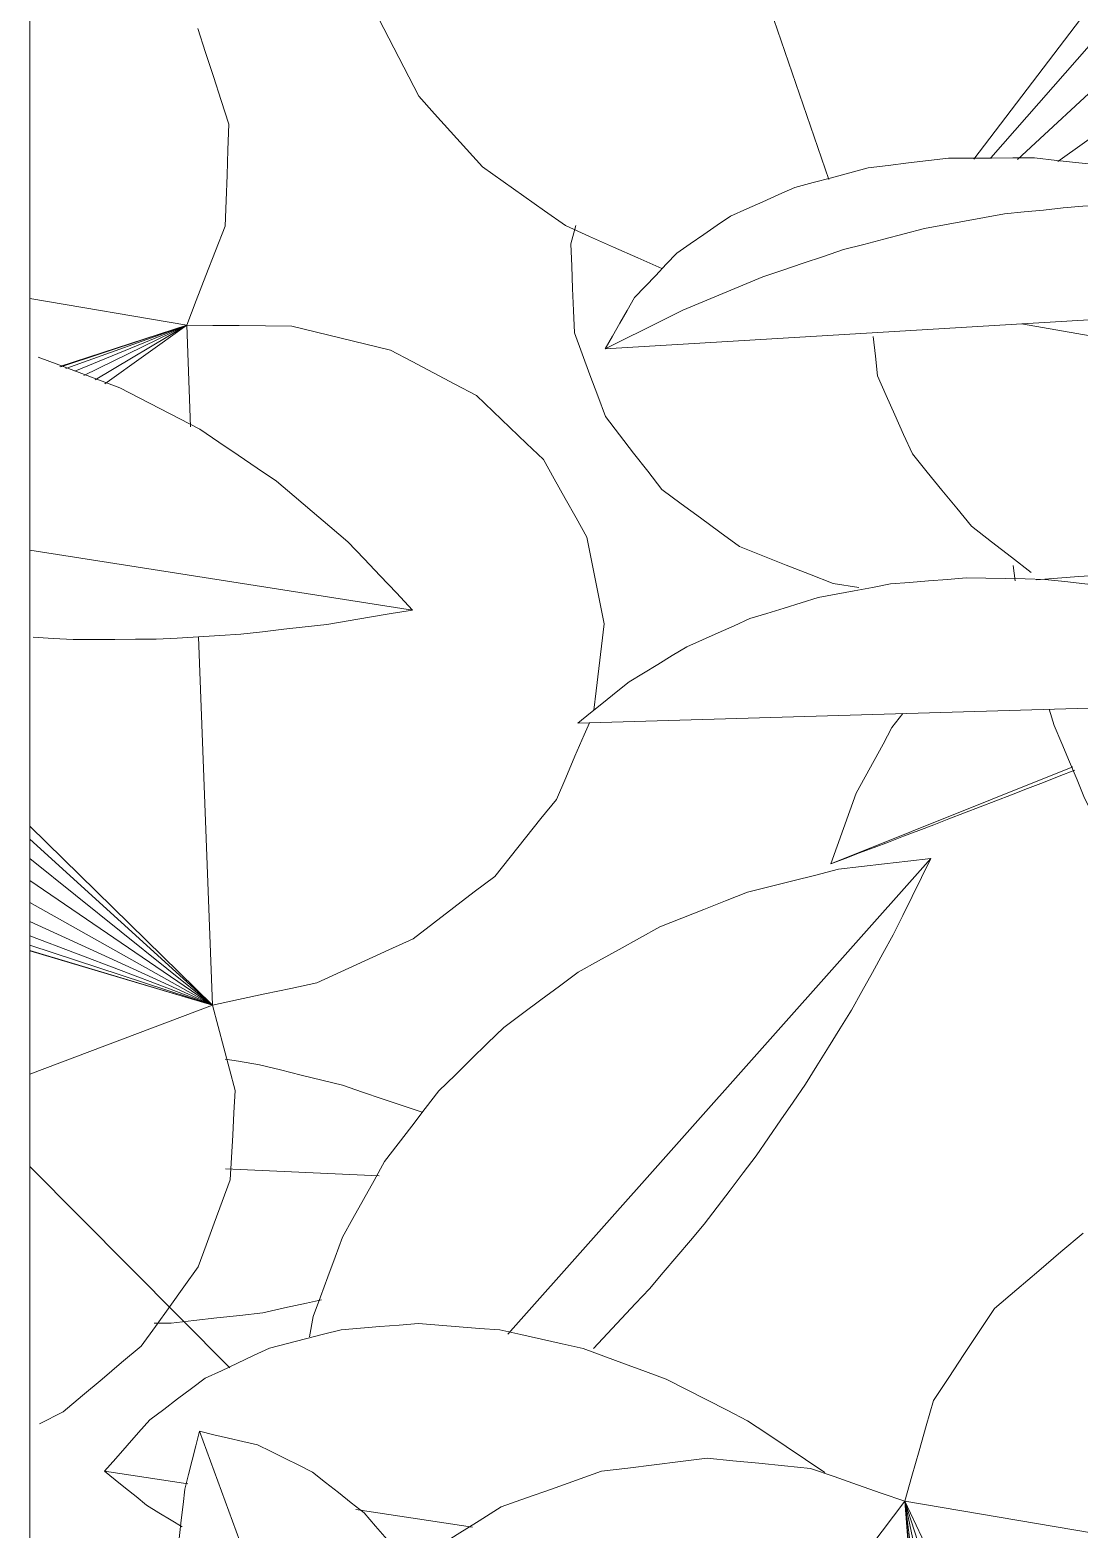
# Model space of a CAD drawing. Header units: metres. Extents: x -18.34 to -13.25, y -25.49 to -16.26.
# Drawn here: x -17.66 to -17.5999, y -21.2882 to -21.2024 of the extents above; entities that cross this region are included whole.
import ezdxf

# ---------------------------------------------------------------- set-up
doc = ezdxf.new("R2010")
doc.units = ezdxf.units.M
for name, color, linetype, lineweight in [('Importações nas famílias', 7, 'Continuous', 5), ('Quadro estrutural', 7, 'Continuous', 5), ('Vegetação', 7, 'Continuous', 5)]:
    doc.layers.add(name, color=color, linetype=linetype, lineweight=lineweight)

# ---------------------------------------------------------------- blocks, each defined once
blk = doc.blocks.new('Planta_pergolado_12200 - plantas pergolado_skp_Component_12-V609-Pavimento 02 - Executivo')
at = {"layer": 'Importações nas famílias', "color": 9}
for p, q in [((-0.072889, 0.178326), (-0.07192, 0.178319)), ((-0.060008, 0.169881), (-0.068798, 0.169494))]:
    blk.add_line(p, q, dxfattribs=at)
at = {"layer": 'Importações nas famílias', "color": 9, "flags": 128}
for points in [[(-0.07192, 0.178319), (-0.070607, 0.178172), (-0.069295, 0.178026), (-0.067982, 0.177879), (-0.066669, 0.177732)], [(-0.066669, 0.177732), (-0.065416, 0.177451), (-0.064163, 0.177171), (-0.063302, 0.176978)], [(-0.057546, 0.166247), (-0.058685, 0.165861), (-0.059824, 0.165475), (-0.060963, 0.165089), (-0.062102, 0.164703)], [(-0.062102, 0.164703), (-0.063288, 0.164408), (-0.064474, 0.164113), (-0.065661, 0.163818), (-0.066847, 0.163524)], [(-0.066847, 0.163524), (-0.068067, 0.163323), (-0.068831, 0.163198)]]:
    blk.add_lwpolyline(points, dxfattribs=at)
blk = doc.blocks.new('Planta_pergolado_12200 - plantas pergolado_skp_Component_17-V2927-Pavimento 02 - Executivo')
at = {"layer": 'Importações nas famílias', "color": 9}
for p, q in [((-0.08, -0.119655), (-0.071026, -0.121175)), ((-0.071026, -0.121175), (-0.078297, -0.123546)), ((-0.078235, -0.123565), (-0.071026, -0.121175)), ((-0.077942, -0.123653), (-0.071026, -0.121175)), ((-0.071026, -0.121175), (-0.077436, -0.123807)), ((-0.071026, -0.121175), (-0.076918, -0.124065)), ((-0.076262, -0.124295), (-0.071026, -0.121175)), ((-0.075713, -0.124541), (-0.071026, -0.121175)), ((-0.070804, -0.126998), (-0.071026, -0.121175)), ((-0.069542, -0.160108), (-0.070346, -0.139015)), ((-0.08, -0.149868), (-0.069542, -0.160108)), ((-0.069542, -0.160108), (-0.08, -0.150611)), ((-0.069542, -0.160108), (-0.08, -0.151706)), ((-0.069542, -0.160108), (-0.08, -0.152981)), ((-0.069542, -0.160108), (-0.08, -0.154236)), ((-0.069542, -0.160108), (-0.08, -0.155316)), ((-0.069542, -0.160108), (-0.08, -0.156138)), ((-0.069542, -0.160108), (-0.08, -0.156686)), ((-0.069542, -0.160108), (-0.08, -0.15698)), ((-0.069542, -0.160108), (-0.08, -0.157011)), ((-0.069542, -0.160108), (-0.08, -0.164072)), ((-0.078104, -0.183409), (-0.079447, -0.184095))]:
    blk.add_line(p, q, dxfattribs=at)
at = {"layer": 'Importações nas famílias', "color": 9, "flags": 128}
for points in [[(-0.070392, -0.104191), (-0.069945, -0.105562), (-0.069499, -0.106932), (-0.069053, -0.108302), (-0.068606, -0.109673)], [(-0.068606, -0.109673), (-0.068661, -0.11113), (-0.068715, -0.112586), (-0.06877, -0.114043), (-0.068824, -0.1155)], [(-0.068824, -0.1155), (-0.069374, -0.116919), (-0.069925, -0.118337), (-0.070475, -0.119756), (-0.071026, -0.121175)], [(-0.071026, -0.121175), (-0.069521, -0.121188), (-0.068016, -0.121201), (-0.066511, -0.121214), (-0.065006, -0.121226)], [(-0.065006, -0.121226), (-0.063591, -0.12157), (-0.062176, -0.121914), (-0.060761, -0.122258), (-0.059346, -0.122601)], [(-0.059346, -0.122601), (-0.058118, -0.123253), (-0.056889, -0.123904), (-0.05566, -0.124555), (-0.054432, -0.125206)], [(-0.054432, -0.125206), (-0.053473, -0.12612), (-0.052515, -0.127034), (-0.051556, -0.127948), (-0.050598, -0.128862)], [(-0.050598, -0.128862), (-0.049975, -0.129977), (-0.049351, -0.131091), (-0.048728, -0.132206), (-0.048105, -0.133321)], [(-0.048105, -0.133321), (-0.04786, -0.13456), (-0.047615, -0.1358), (-0.047369, -0.137039), (-0.047124, -0.138279)], [(-0.047124, -0.138279), (-0.047273, -0.139558), (-0.047423, -0.140838), (-0.047572, -0.142118), (-0.047701, -0.143226)], [(-0.047962, -0.143954), (-0.048255, -0.14463), (-0.048789, -0.145863), (-0.049322, -0.147096), (-0.049856, -0.148328)], [(-0.049856, -0.148328), (-0.050738, -0.14943), (-0.05162, -0.150532), (-0.052501, -0.151634), (-0.053383, -0.152736)], [(-0.053383, -0.152736), (-0.054553, -0.153631), (-0.055722, -0.154527), (-0.056892, -0.155423), (-0.058062, -0.156318)], [(-0.058062, -0.156318), (-0.05944, -0.156947), (-0.060818, -0.157576), (-0.062195, -0.158204), (-0.063573, -0.158833)], [(-0.063573, -0.158833), (-0.065066, -0.159152), (-0.066558, -0.15947), (-0.06805, -0.159789), (-0.069542, -0.160108)], [(-0.069542, -0.160108), (-0.069219, -0.161329), (-0.068896, -0.16255), (-0.068573, -0.163771), (-0.06825, -0.164992)], [(-0.06825, -0.164992), (-0.06832, -0.166271), (-0.068391, -0.167549), (-0.068461, -0.168828), (-0.068532, -0.170106)], [(-0.068532, -0.170106), (-0.06899, -0.171356), (-0.069449, -0.172605), (-0.069908, -0.173854), (-0.070367, -0.175103)], [(-0.070367, -0.175103), (-0.071183, -0.176237), (-0.072, -0.177371), (-0.072816, -0.178506), (-0.073632, -0.17964)], [(-0.073632, -0.17964), (-0.07475, -0.180582), (-0.075868, -0.181525), (-0.076986, -0.182467), (-0.078104, -0.183409)]]:
    blk.add_lwpolyline(points, dxfattribs=at)
blk = doc.blocks.new('Planta_pergolado_12200 - plantas pergolado_skp_Component_16-V2928-Pavimento 02 - Executivo')
blk.add_blockref('Planta_pergolado_12200 - plantas pergolado_skp_Component_17-V2927-Pavimento 02 - Executivo', (0, 0))
at = {"extrusion": (0, 0, -1), "zscale": -1, "rotation": 180}
blk.add_blockref('Planta_pergolado_12200 - plantas pergolado_skp_Component_12-V609-Pavimento 02 - Executivo', (0, 0), dxfattribs=at)
blk = doc.blocks.new('Planta_pergolado_12200 - plantas pergolado_skp_Component_12-V625-Pavimento 02 - Executivo')
at = {"layer": 'Importações nas famílias', "color": 9}
for p, q in [((-0.061339, 0.18899), (-0.054657, 0.190005)), ((-0.075725, 0.186804), (-0.070961, 0.187528))]:
    blk.add_line(p, q, dxfattribs=at)
at = {"layer": 'Importações nas famílias', "color": 9, "flags": 128}
for points in [[(-0.073329, 0.188739), (-0.07262, 0.189175), (-0.071911, 0.18961), (-0.071288, 0.189993)], [(-0.075725, 0.186804), (-0.075126, 0.187288), (-0.074527, 0.187771), (-0.073928, 0.188255), (-0.073329, 0.188739)], [(-0.073133, 0.18385), (-0.073781, 0.184589), (-0.074429, 0.185327), (-0.075077, 0.186065), (-0.075725, 0.186804)], [(-0.034474, 0.186872), (-0.035582, 0.186131), (-0.036691, 0.18539), (-0.037799, 0.184649), (-0.038908, 0.183907)], [(-0.069959, 0.18148), (-0.070753, 0.182073), (-0.071546, 0.182665), (-0.07234, 0.183258), (-0.073133, 0.18385)], [(-0.038908, 0.183907), (-0.040071, 0.183311), (-0.041234, 0.182716), (-0.042398, 0.18212), (-0.043561, 0.181524)], [(-0.066276, 0.179748), (-0.067197, 0.180181), (-0.068118, 0.180614), (-0.069038, 0.181047), (-0.069959, 0.18148)], [(-0.043561, 0.181524), (-0.044753, 0.181088), (-0.045944, 0.180651), (-0.047135, 0.180215), (-0.048326, 0.179778)], [(-0.062172, 0.178696), (-0.063198, 0.178959), (-0.064224, 0.179222), (-0.06525, 0.179485), (-0.066276, 0.179748)], [(-0.048326, 0.179778), (-0.049517, 0.179511), (-0.050708, 0.179245), (-0.051899, 0.178978), (-0.05309, 0.178711)], [(-0.057742, 0.178347), (-0.058849, 0.178435), (-0.059957, 0.178522), (-0.061064, 0.178609), (-0.062172, 0.178696)], [(-0.05309, 0.178711), (-0.054253, 0.17862), (-0.055416, 0.178529), (-0.056579, 0.178438), (-0.057742, 0.178347)]]:
    blk.add_lwpolyline(points, dxfattribs=at)
blk = doc.blocks.new('Planta_pergolado_12200 - plantas pergolado_skp_Component_12-V628-Pavimento 02 - Executivo')
at = {"layer": 'Importações nas famílias', "color": 9}
for p, q in [((-0.021638, 0.143166), (-0.02134, 0.144091)), ((-0.023692, 0.134927), (-0.023584, 0.135823))]:
    blk.add_line(p, q, dxfattribs=at)
at = {"layer": 'Importações nas famílias', "color": 9, "flags": 128}
for points in [[(-0.012165, 0.16047), (-0.011382, 0.161428), (-0.010768, 0.162179)], [(-0.014991, 0.156488), (-0.014285, 0.157484), (-0.013578, 0.158479), (-0.012872, 0.159475), (-0.012165, 0.16047)], [(-0.017481, 0.152401), (-0.016858, 0.153423), (-0.016236, 0.154445), (-0.015614, 0.155466), (-0.014991, 0.156488)], [(-0.019605, 0.148253), (-0.019074, 0.14929), (-0.018543, 0.150327), (-0.018012, 0.151364), (-0.017481, 0.152401)], [(-0.02134, 0.144091), (-0.020907, 0.145132), (-0.020473, 0.146172), (-0.020039, 0.147213), (-0.019605, 0.148253)]]:
    blk.add_lwpolyline(points, dxfattribs=at)
blk = doc.blocks.new('Planta_pergolado_12200 - plantas pergolado_skp_Component_16-V2940-Pavimento 02 - Executivo')
at = {"extrusion": (0, 0, -1), "zscale": -1, "rotation": 180}
for name in ['Planta_pergolado_12200 - plantas pergolado_skp_Component_12-V628-Pavimento 02 - Executivo', 'Planta_pergolado_12200 - plantas pergolado_skp_Component_12-V625-Pavimento 02 - Executivo']:
    blk.add_blockref(name, (0, 0), dxfattribs=at)
blk = doc.blocks.new('Planta_pergolado_12200 - plantas pergolado_skp_Component_12-V610-Pavimento 02 - Executivo')
at = {"layer": 'Importações nas famílias', "color": 9}
blk.add_line((-0.155935, 0.10963), (-0.149955, 0.125813), dxfattribs=at)
at = {"layer": 'Importações nas famílias', "color": 9, "flags": 128}
for points in [[(-0.145258, 0.148742), (-0.144475, 0.1497), (-0.143861, 0.150451)], [(-0.148084, 0.14476), (-0.147378, 0.145756), (-0.146671, 0.146751), (-0.145965, 0.147747), (-0.145258, 0.148742)], [(-0.150573, 0.140673), (-0.149951, 0.141695), (-0.149329, 0.142717), (-0.148707, 0.143739), (-0.148084, 0.14476)], [(-0.152698, 0.136525), (-0.152167, 0.137562), (-0.151636, 0.138599), (-0.151105, 0.139636), (-0.150573, 0.140673)], [(-0.154433, 0.132363), (-0.153999, 0.133404), (-0.153566, 0.134444), (-0.153132, 0.135485), (-0.152698, 0.136525)], [(-0.155761, 0.128234), (-0.155429, 0.129266), (-0.155097, 0.130298), (-0.154765, 0.131331), (-0.154433, 0.132363)], [(-0.156667, 0.124182), (-0.156441, 0.125195), (-0.156214, 0.126208), (-0.155988, 0.127221), (-0.155761, 0.128234)], [(-0.15714, 0.120252), (-0.157022, 0.121235), (-0.156903, 0.122217), (-0.156785, 0.123199), (-0.156667, 0.124182)], [(-0.157175, 0.11649), (-0.157166, 0.117431), (-0.157157, 0.118371), (-0.157149, 0.119312), (-0.15714, 0.120252)], [(-0.143862, 0.117356), (-0.144523, 0.116594), (-0.145185, 0.115831), (-0.145847, 0.115069), (-0.146508, 0.114306)], [(-0.156772, 0.112936), (-0.156873, 0.113824), (-0.156973, 0.114713), (-0.157074, 0.115601), (-0.157175, 0.11649)], [(-0.146508, 0.114306), (-0.147244, 0.113722), (-0.147979, 0.113137), (-0.148714, 0.112553), (-0.14945, 0.111968)], [(-0.155935, 0.10963), (-0.156144, 0.110456), (-0.156353, 0.111283), (-0.156563, 0.112109), (-0.156772, 0.112936)], [(-0.14945, 0.111968), (-0.150241, 0.111575), (-0.151033, 0.111183), (-0.151825, 0.11079), (-0.152617, 0.110397)], [(-0.152617, 0.110397), (-0.153446, 0.110205), (-0.154276, 0.110013), (-0.155105, 0.109822), (-0.155935, 0.10963)]]:
    blk.add_lwpolyline(points, dxfattribs=at)
blk = doc.blocks.new('Planta_pergolado_12200 - plantas pergolado_skp_Component_17-V644-Pavimento 02 - Executivo')
at = {"layer": 'Importações nas famílias', "color": 9}
for p, q in [((-0.029898, 0.188524), (-0.055925, 0.222799)), ((-0.027687, 0.216705), (-0.029898, 0.188524)), ((-0.027585, 0.214862), (-0.029898, 0.188524)), ((-0.026757, 0.212609), (-0.029898, 0.188524)), ((-0.025285, 0.210563), (-0.029898, 0.188524)), ((-0.023269, 0.208863), (-0.029898, 0.188524)), ((-0.020845, 0.207626), (-0.029898, 0.188524)), ((-0.029898, 0.188524), (0.014613, 0.196062))]:
    blk.add_line(p, q, dxfattribs=at)
at = {"layer": 'Importações nas famílias', "color": 9, "flags": 128}
for points in [[(-0.058063, 0.19202), (-0.056799, 0.191225), (-0.055536, 0.19043), (-0.054273, 0.189634), (-0.053009, 0.188839)], [(-0.053009, 0.188839), (-0.051574, 0.18833), (-0.050138, 0.187822), (-0.048703, 0.187313), (-0.047267, 0.186804)], [(-0.035304, 0.186642), (-0.033953, 0.187112), (-0.032601, 0.187583), (-0.03125, 0.188054), (-0.029898, 0.188524)], [(-0.029898, 0.188524), (-0.02949, 0.187082), (-0.029081, 0.185639), (-0.028672, 0.184196), (-0.028263, 0.182754)], [(-0.047267, 0.186804), (-0.045757, 0.186617), (-0.044248, 0.18643), (-0.042738, 0.186242), (-0.041228, 0.186055)], [(-0.041228, 0.186055), (-0.039747, 0.186202), (-0.038266, 0.186348), (-0.036785, 0.186495), (-0.035304, 0.186642)], [(-0.028263, 0.182754), (-0.027387, 0.181436), (-0.026512, 0.180118), (-0.025636, 0.178801), (-0.02476, 0.177483)], [(-0.02476, 0.177483), (-0.023492, 0.176403), (-0.022224, 0.175323), (-0.020956, 0.174243), (-0.019689, 0.173162)]]:
    blk.add_lwpolyline(points, dxfattribs=at)
blk = doc.blocks.new('Planta_pergolado_12200 - plantas pergolado_skp_Component_16-V2953-Pavimento 02 - Executivo')
at = {"extrusion": (0, 0, -1), "zscale": -1, "rotation": 180}
for name, p in [('Planta_pergolado_12200 - plantas pergolado_skp_Component_17-V644-Pavimento 02 - Executivo', (0, 0)), ('Planta_pergolado_12200 - plantas pergolado_skp_Component_12-V610-Pavimento 02 - Executivo', (-0.085638, -0.074887))]:
    blk.add_blockref(name, p, dxfattribs=at)
blk = doc.blocks.new('Planta_pergolado_12200 - plantas pergolado_skp_-V2954-Pavimento 02 - Executivo')
at = {"layer": 'Importações nas famílias', "color": 9}
blk.add_line((-0.068551, -0.180873), (-0.08, -0.169357), dxfattribs=at)
for name in ['Planta_pergolado_12200 - plantas pergolado_skp_Component_16-V2928-Pavimento 02 - Executivo', 'Planta_pergolado_12200 - plantas pergolado_skp_Component_16-V2940-Pavimento 02 - Executivo', 'Planta_pergolado_12200 - plantas pergolado_skp_Component_16-V2953-Pavimento 02 - Executivo']:
    blk.add_blockref(name, (0, 0))
blk = doc.blocks.new('Planta_pergolado_12200 - plantas pergolado_skp_-V2955-Pavimento 02 - Executivo')
blk.add_blockref('Planta_pergolado_12200 - plantas pergolado_skp_-V2954-Pavimento 02 - Executivo', (0, 0))
blk = doc.blocks.new('Planta_pergolado_12200 - plantas pergolado_skp_Component_12-V922-Pavimento 02 - Executivo')
at = {"layer": 'Importações nas famílias', "color": 9}
blk.add_line((0.107195, 0.206574), (0.156782, 0.203597), dxfattribs=at)
at = {"layer": 'Importações nas famílias', "color": 9, "flags": 128}
for points in [[(0.108884, 0.203644), (0.108462, 0.204377), (0.10804, 0.205109), (0.107618, 0.205841), (0.107195, 0.206574)], [(0.107195, 0.206574), (0.108311, 0.206019), (0.109426, 0.205464), (0.110541, 0.20491), (0.111656, 0.204355)], [(0.111656, 0.204355), (0.112798, 0.20388), (0.11394, 0.203405), (0.115082, 0.20293), (0.116225, 0.202455)], [(0.1113, 0.201089), (0.110696, 0.201728), (0.110092, 0.202367), (0.109488, 0.203005), (0.108884, 0.203644)], [(0.15385, 0.201823), (0.154583, 0.202266), (0.155316, 0.20271), (0.156049, 0.203153), (0.156782, 0.203597)], [(0.116225, 0.202455), (0.117381, 0.202064), (0.118537, 0.201674), (0.119693, 0.201284), (0.120849, 0.200893)], [(0.150556, 0.200394), (0.15138, 0.200751), (0.152203, 0.201108), (0.153026, 0.201465), (0.15385, 0.201823)], [(0.114386, 0.198968), (0.113614, 0.199498), (0.112843, 0.200028), (0.112071, 0.200559), (0.1113, 0.201089)], [(0.120849, 0.200893), (0.122007, 0.200592), (0.123164, 0.200291), (0.124322, 0.199989), (0.125479, 0.199688)], [(0.152122, 0.201049), (0.150885, 0.200521), (0.149648, 0.199992), (0.148411, 0.199464), (0.147174, 0.198936)], [(0.146937, 0.199327), (0.147842, 0.199594), (0.148747, 0.199861), (0.149651, 0.200127), (0.150556, 0.200394)], [(0.125479, 0.199688), (0.126625, 0.199479), (0.127771, 0.19927), (0.128917, 0.199061), (0.130063, 0.198852)], [(0.143034, 0.198634), (0.14401, 0.198807), (0.144986, 0.198981), (0.145962, 0.199154), (0.146937, 0.199327)], [(0.118069, 0.197331), (0.117148, 0.19774), (0.116227, 0.198149), (0.115306, 0.198559), (0.114386, 0.198968)], [(0.130063, 0.198852), (0.131185, 0.198738), (0.132307, 0.198624), (0.133428, 0.198509), (0.13455, 0.198395)], [(0.13455, 0.198395), (0.135635, 0.198377), (0.13672, 0.198359), (0.137805, 0.19834), (0.13889, 0.198322)], [(0.13889, 0.198322), (0.139926, 0.1984), (0.140962, 0.198478), (0.141998, 0.198556), (0.143034, 0.198634)], [(0.147174, 0.198936), (0.145894, 0.198528), (0.144615, 0.198121), (0.143335, 0.197714), (0.142055, 0.197307)], [(0.122263, 0.196216), (0.121215, 0.196494), (0.120166, 0.196773), (0.119117, 0.197052), (0.118069, 0.197331)], [(0.142055, 0.197307), (0.140762, 0.197031), (0.139469, 0.196754), (0.138176, 0.196478), (0.136884, 0.196201)], [(0.12687, 0.195649), (0.125719, 0.195791), (0.124567, 0.195932), (0.123415, 0.196074), (0.122263, 0.196216)], [(0.136884, 0.196201), (0.135608, 0.196062), (0.134333, 0.195923), (0.133058, 0.195784), (0.131782, 0.195644)], [(0.131782, 0.195644), (0.130554, 0.195645), (0.129326, 0.195647), (0.128098, 0.195648), (0.12687, 0.195649)]]:
    blk.add_lwpolyline(points, dxfattribs=at)
blk = doc.blocks.new('Planta_pergolado_12200 - plantas pergolado_skp_Component_12-V923-Pavimento 02 - Executivo')
at = {"layer": 'Importações nas famílias', "color": 9}
blk.add_line((0.105633, 0.228019), (0.155226, 0.226534), dxfattribs=at)
at = {"layer": 'Importações nas famílias', "color": 9, "flags": 128}
for points in [[(0.105633, 0.228019), (0.106367, 0.227426), (0.107102, 0.226832), (0.107836, 0.226238), (0.10857, 0.225644)], [(0.150769, 0.22438), (0.151883, 0.224919), (0.152998, 0.225457), (0.154112, 0.225996), (0.155226, 0.226534)], [(0.154805, 0.225995), (0.154383, 0.225457), (0.153962, 0.224918), (0.15354, 0.22438)], [(0.10857, 0.225644), (0.109394, 0.225143), (0.110219, 0.224641), (0.111043, 0.22414), (0.111868, 0.223638)], [(0.146204, 0.22261), (0.147345, 0.223053), (0.148486, 0.223495), (0.149628, 0.223938), (0.150769, 0.22438)], [(0.15354, 0.22438), (0.152937, 0.223928), (0.152334, 0.223476), (0.15173, 0.223024), (0.151127, 0.222573)], [(0.111868, 0.223638), (0.112773, 0.223235), (0.113679, 0.222831), (0.114584, 0.222428), (0.115489, 0.222024)], [(0.141581, 0.221243), (0.142737, 0.221585), (0.143892, 0.221927), (0.145048, 0.222268), (0.146204, 0.22261)], [(0.151127, 0.222573), (0.150356, 0.222218), (0.149585, 0.221864), (0.148814, 0.22151), (0.148043, 0.221156)], [(0.115489, 0.222024), (0.116466, 0.221723), (0.117442, 0.221422), (0.118419, 0.221121), (0.119395, 0.22082)], [(0.119395, 0.22082), (0.120432, 0.220624), (0.121468, 0.220429), (0.122505, 0.220234), (0.123541, 0.220038)], [(0.136952, 0.220294), (0.138109, 0.220531), (0.139267, 0.220768), (0.140424, 0.221006), (0.141581, 0.221243)], [(0.148043, 0.221156), (0.147123, 0.220907), (0.146202, 0.220659), (0.145282, 0.22041), (0.144361, 0.220162)], [(0.123541, 0.220038), (0.124627, 0.219951), (0.125712, 0.219863), (0.126797, 0.219776), (0.127882, 0.219688)], [(0.127882, 0.219688), (0.129004, 0.21971), (0.130125, 0.219731), (0.131247, 0.219752), (0.132369, 0.219774)], [(0.13556, 0.219526), (0.134332, 0.219619), (0.133103, 0.219713), (0.131875, 0.219806)], [(0.132369, 0.219774), (0.133515, 0.219904), (0.134661, 0.220034), (0.135806, 0.220164), (0.136952, 0.220294)], [(0.144361, 0.220162), (0.143313, 0.220025), (0.142264, 0.219888), (0.141216, 0.219751), (0.140167, 0.219614)], [(0.140167, 0.219614), (0.139015, 0.219592), (0.137863, 0.21957), (0.136712, 0.219548), (0.13556, 0.219526)]]:
    blk.add_lwpolyline(points, dxfattribs=at)
blk = doc.blocks.new('Planta_pergolado_12200 - plantas pergolado_skp_Component_17-V932-Pavimento 02 - Executivo')
at = {"layer": 'Importações nas famílias', "color": 9}
for p, q in [((-0.023213, 0.121096), (0.013852, 0.127619)), ((-0.002955, 0.111351), (0.013852, 0.127619)), ((-0.001622, 0.11085), (0.013852, 0.127619)), ((0.00013, 0.10956), (0.013852, 0.127619)), ((0.001291, 0.107904), (0.013852, 0.127619)), ((0.013852, 0.127619), (0.001568, 0.103958)), ((0.013852, 0.127619), (0.001781, 0.105993)), ((0.020934, 0.114819), (0.013852, 0.127619)), ((-0.011267, 0.11345), (-0.006389, 0.112008)), ((-0.010484, 0.113546), (-0.003845, 0.111685)), ((-0.034249, 0.112835), (-0.043833, 0.084921)), ((-0.012764, 0.113049), (-0.00908, 0.111798)), ((-0.018869, 0.102359), (-0.025938, 0.111662)), ((-0.024969, 0.111601), (-0.018656, 0.104394)), ((-0.023441, 0.111684), (-0.017754, 0.106413)), ((-0.021142, 0.11181), (-0.016224, 0.108281)), ((-0.018328, 0.112136), (-0.01417, 0.109868)), ((-0.01483, 0.112369), (-0.011734, 0.111068)), ((-0.011734, 0.111068), (-0.00908, 0.111798)), ((-0.010435, 0.110593), (-0.006389, 0.112008)), ((-0.00908, 0.111798), (-0.010435, 0.110593)), ((-0.003845, 0.111685), (-0.010435, 0.110593)), ((-0.00908, 0.111798), (-0.006389, 0.112008)), ((-0.006389, 0.112008), (-0.003845, 0.111685)), ((-0.004028, 0.111655), (-0.002955, 0.111351)), ((-0.003845, 0.111685), (-0.002955, 0.111351)), ((-0.01417, 0.109868), (-0.011734, 0.111068)), ((-0.011734, 0.111068), (-0.010435, 0.110593)), ((-0.010435, 0.110593), (-0.001622, 0.11085)), ((-0.002955, 0.111351), (-0.001622, 0.11085)), ((-0.001622, 0.11085), (0.00013, 0.10956)), ((-0.010435, 0.110593), (-0.018869, 0.102359)), ((-0.010435, 0.110593), (-0.018656, 0.104394)), ((-0.018379, 0.100448), (-0.010435, 0.110593)), ((-0.010435, 0.110593), (-0.017754, 0.106413)), ((-0.010435, 0.110593), (-0.017218, 0.098791)), ((-0.016224, 0.108281), (-0.010435, 0.110593)), ((-0.010435, 0.110593), (-0.015466, 0.097502)), ((-0.010435, 0.110593), (-0.01417, 0.109868)), ((-0.010435, 0.110593), (-0.013243, 0.096667)), ((-0.010435, 0.110593), (-0.010699, 0.096343)), ((-0.010435, 0.110593), (-0.008009, 0.096554)), ((-0.010435, 0.110593), (-0.005355, 0.097284)), ((-0.010435, 0.110593), (-0.002918, 0.098484)), ((-0.010435, 0.110593), (-0.000865, 0.100071)), ((-0.010435, 0.110593), (0.000665, 0.101938)), ((-0.010435, 0.110593), (0.001568, 0.103958)), ((-0.010435, 0.110593), (0.001781, 0.105993)), ((-0.010435, 0.110593), (0.001291, 0.107904)), ((-0.010435, 0.110593), (0.00013, 0.10956)), ((-0.016224, 0.108281), (-0.014993, 0.109232)), ((-0.014993, 0.109232), (-0.01417, 0.109868)), ((0.00013, 0.10956), (0.001291, 0.107904)), ((-0.017754, 0.106413), (-0.016224, 0.108281)), ((0.001291, 0.107904), (0.001781, 0.105993)), ((-0.018656, 0.104394), (-0.017754, 0.106413)), ((0.001781, 0.105993), (0.001568, 0.103958)), ((-0.018869, 0.102359), (-0.018656, 0.104394)), ((0.001568, 0.103958), (0.001386, 0.103552)), ((0.001568, 0.103958), (0.030262, 0.097959)), ((0.030262, 0.097959), (0.026935, 0.103972)), ((0.001386, 0.103552), (-0.00539, 0.07157)), ((0.001386, 0.103552), (0.000665, 0.101938)), ((0.030262, 0.097959), (0.001386, 0.103552)), ((-0.018869, 0.102359), (-0.043833, 0.084921)), ((-0.018379, 0.100448), (-0.018869, 0.102359)), ((0.000665, 0.101938), (-0.00539, 0.07157)), ((0.000665, 0.101938), (-0.000865, 0.100071)), ((-0.018379, 0.100448), (-0.043833, 0.084921)), ((-0.018145, 0.100115), (-0.018379, 0.100448)), ((-0.018145, 0.100115), (-0.017218, 0.098791)), ((-0.000865, 0.100071), (-0.00539, 0.07157)), ((-0.000865, 0.100071), (-0.002918, 0.098484)), ((-0.043833, 0.084921), (-0.017218, 0.098791)), ((-0.017218, 0.098791), (-0.015466, 0.097502)), ((-0.002918, 0.098484), (-0.00539, 0.07157)), ((-0.00539, 0.07157), (0.030262, 0.097959)), ((-0.002918, 0.098484), (-0.005355, 0.097284)), ((-0.043833, 0.084921), (-0.015466, 0.097502)), ((-0.015466, 0.097502), (-0.013243, 0.096667)), ((-0.005355, 0.097284), (-0.008009, 0.096554)), ((-0.005355, 0.097284), (-0.00539, 0.07157)), ((-0.013243, 0.096667), (-0.043833, 0.084921)), ((-0.043833, 0.084921), (-0.008009, 0.096554)), ((-0.010699, 0.096343), (-0.043833, 0.084921)), ((-0.013243, 0.096667), (-0.010699, 0.096343)), ((-0.010699, 0.096343), (-0.008009, 0.096554)), ((-0.008009, 0.096554), (-0.00539, 0.07157)), ((-0.00539, 0.07157), (-0.043833, 0.084921))]:
    blk.add_line(p, q, dxfattribs=at)
at = {"layer": 'Importações nas famílias', "color": 9, "flags": 128}
for points in [[(-0.0008, 0.140518), (-0.000035, 0.140421), (0.001376, 0.140242)], [(0.001376, 0.140242), (0.002608, 0.139779), (0.003841, 0.139316), (0.005074, 0.138853), (0.006306, 0.13839)], [(0.006306, 0.13839), (0.007277, 0.137675), (0.008249, 0.13696), (0.00922, 0.136245), (0.010191, 0.13553)], [(-0.026074, 0.132692), (-0.024936, 0.133572), (-0.023797, 0.134453), (-0.022659, 0.135333)], [(0.010191, 0.13553), (0.010834, 0.134612), (0.011478, 0.133693), (0.012121, 0.132775), (0.012765, 0.131856)], [(-0.029467, 0.128551), (-0.028619, 0.129587), (-0.027771, 0.130622), (-0.026922, 0.131657), (-0.026074, 0.132692)], [(0.012765, 0.131856), (0.013037, 0.130797), (0.013308, 0.129737), (0.01358, 0.128678), (0.013852, 0.127619)], [(0.019673, 0.129457), (0.021169, 0.129633), (0.022664, 0.129808), (0.02416, 0.129984), (0.025656, 0.130159)], [(0.025656, 0.130159), (0.02709, 0.130039), (0.028525, 0.129919), (0.029959, 0.129798), (0.031394, 0.129678)], [(0.031394, 0.129678), (0.032669, 0.12927), (0.033944, 0.128862), (0.03522, 0.128454), (0.036495, 0.128046)], [(0.013852, 0.127619), (0.015307, 0.128078), (0.016762, 0.128538), (0.018218, 0.128997), (0.019673, 0.129457)], [(-0.031468, 0.124073), (-0.030968, 0.125192), (-0.030467, 0.126312), (-0.029967, 0.127432), (-0.029467, 0.128551)], [(0.036495, 0.128046), (0.037525, 0.127378), (0.038554, 0.12671), (0.039583, 0.126042), (0.040613, 0.125374)], [(0.040613, 0.125374), (0.041326, 0.124491), (0.042039, 0.123609), (0.042752, 0.122726), (0.043466, 0.121844)], [(-0.031704, 0.121817), (-0.031586, 0.122945), (-0.031468, 0.124073)], [(0.043466, 0.121844), (0.043814, 0.120807), (0.044163, 0.11977), (0.044511, 0.118734), (0.04486, 0.117697)], [(-0.04934, 0.115471), (-0.047957, 0.116088), (-0.046574, 0.116704), (-0.045191, 0.11732), (-0.043809, 0.117936)], [(0.04486, 0.117697), (0.04482, 0.116577), (0.04478, 0.115456), (0.04474, 0.114336), (0.0447, 0.113216)], [(-0.05409, 0.112105), (-0.052902, 0.112947), (-0.051715, 0.113788), (-0.050527, 0.11463), (-0.04934, 0.115471)], [(0.0447, 0.113216), (0.044274, 0.112088), (0.043848, 0.110961), (0.043423, 0.109833), (0.042997, 0.108705)], [(-0.057736, 0.108067), (-0.056825, 0.109077), (-0.055913, 0.110086), (-0.055001, 0.111096), (-0.05409, 0.112105)], [(0.042997, 0.108705), (0.042214, 0.107647), (0.041432, 0.106589), (0.040649, 0.105531), (0.039867, 0.104473)], [(-0.06003, 0.103632), (-0.059456, 0.104741), (-0.058883, 0.105849), (-0.058309, 0.106958), (-0.057736, 0.108067)], [(0.039867, 0.104473), (0.038781, 0.103557), (0.037695, 0.102641), (0.036609, 0.101724), (0.035523, 0.100808)], [(-0.060814, 0.099102), (-0.060618, 0.100234), (-0.060422, 0.101367), (-0.060226, 0.102499), (-0.06003, 0.103632)], [(0.035523, 0.100808), (0.034208, 0.100096), (0.032892, 0.099383), (0.031577, 0.098671), (0.030262, 0.097959)], [(-0.060036, 0.094785), (-0.06023, 0.095865), (-0.060425, 0.096944), (-0.060619, 0.098023), (-0.060814, 0.099102)], [(0.030262, 0.097959), (0.031043, 0.097115), (0.031824, 0.096271), (0.032605, 0.095427), (0.033386, 0.094583)], [(-0.057749, 0.090977), (-0.05832, 0.091929), (-0.058892, 0.092881), (-0.059464, 0.093833), (-0.060036, 0.094785)], [(0.033386, 0.094583), (0.03381, 0.093572), (0.034234, 0.092561), (0.034659, 0.09155), (0.035083, 0.090538)], [(-0.054108, 0.087937), (-0.055018, 0.088697), (-0.055928, 0.089457), (-0.056838, 0.090217), (-0.057749, 0.090977)], [(0.035083, 0.090538), (0.035121, 0.089429), (0.03516, 0.088319), (0.035198, 0.08721), (0.035236, 0.0861)], [(-0.049361, 0.085871), (-0.050548, 0.086387), (-0.051734, 0.086904), (-0.052921, 0.08742), (-0.054108, 0.087937)], [(-0.043833, 0.084921), (-0.045215, 0.085158), (-0.046597, 0.085396), (-0.047979, 0.085633), (-0.049361, 0.085871)], [(0.035236, 0.0861), (0.034886, 0.084968), (0.034536, 0.083835), (0.034186, 0.082703), (0.033836, 0.081571)], [(-0.047794, 0.080235), (-0.046804, 0.081406), (-0.045813, 0.082578), (-0.044823, 0.083749), (-0.043833, 0.084921)], [(0.033836, 0.081571), (0.033121, 0.080493), (0.032406, 0.079415), (0.031692, 0.078337), (0.030977, 0.077259)], [(-0.049979, 0.075116), (-0.049433, 0.076396), (-0.048886, 0.077676), (-0.04834, 0.078955), (-0.047794, 0.080235)], [(0.030977, 0.077259), (0.029947, 0.076309), (0.028916, 0.075359), (0.027885, 0.074409), (0.026855, 0.073459)], [(-0.050201, 0.070002), (-0.050145, 0.071281), (-0.05009, 0.072559), (-0.050034, 0.073838), (-0.049979, 0.075116)], [(0.026855, 0.073459), (0.025579, 0.072701), (0.024302, 0.071944), (0.023026, 0.071186), (0.02175, 0.070429)], [(-0.00539, 0.07157), (-0.006258, 0.070356), (-0.007126, 0.069142), (-0.007994, 0.067928), (-0.008862, 0.066715)], [(-0.00105, 0.069094), (-0.002135, 0.069713), (-0.00322, 0.070332), (-0.004305, 0.070951), (-0.00539, 0.07157)], [(0.02175, 0.070429), (0.020315, 0.069916), (0.01888, 0.069403), (0.017445, 0.068889), (0.01601, 0.068376)], [(-0.048441, 0.06533), (-0.048881, 0.066498), (-0.049321, 0.067666), (-0.049761, 0.068834), (-0.050201, 0.070002)], [(0.004208, 0.067685), (0.002893, 0.068037), (0.001579, 0.068389), (0.000264, 0.068741), (-0.00105, 0.069094)], [(0.01601, 0.068376), (0.014514, 0.068142), (0.013019, 0.067908), (0.011523, 0.067674), (0.010027, 0.06744)], [(0.010027, 0.06744), (0.008572, 0.067501), (0.007117, 0.067563), (0.005663, 0.067624), (0.004208, 0.067685)], [(-0.008862, 0.066715), (-0.010117, 0.065681), (-0.011373, 0.064648), (-0.012628, 0.063615), (-0.013884, 0.062581)], [(-0.044849, 0.061498), (-0.045747, 0.062456), (-0.046645, 0.063414), (-0.047543, 0.064372), (-0.048441, 0.06533)], [(-0.013884, 0.062581), (-0.01542, 0.061817), (-0.016956, 0.061053), (-0.018492, 0.060288), (-0.020028, 0.059524)], [(-0.039733, 0.058835), (-0.041012, 0.0595), (-0.042291, 0.060166), (-0.04357, 0.060832), (-0.044849, 0.061498)], [(-0.020028, 0.059524), (-0.021713, 0.059094), (-0.023398, 0.058664), (-0.025083, 0.058234), (-0.026768, 0.057804)], [(-0.033529, 0.057567), (-0.03508, 0.057884), (-0.036631, 0.058201), (-0.038182, 0.058518), (-0.039733, 0.058835)], [(-0.026768, 0.057804), (-0.028459, 0.057744), (-0.030149, 0.057685), (-0.031839, 0.057626), (-0.033529, 0.057567)]]:
    blk.add_lwpolyline(points, dxfattribs=at)
blk = doc.blocks.new('Planta_pergolado_12200 - plantas pergolado_skp_Component_16-V3113-Pavimento 02 - Executivo')
at = {"extrusion": (0, 0, -1), "zscale": -1, "rotation": 180}
for name, p in [('Planta_pergolado_12200 - plantas pergolado_skp_Component_17-V932-Pavimento 02 - Executivo', (0, 0)), ('Planta_pergolado_12200 - plantas pergolado_skp_Component_12-V922-Pavimento 02 - Executivo', (0.154259, 0.084045)), ('Planta_pergolado_12200 - plantas pergolado_skp_Component_12-V923-Pavimento 02 - Executivo', (0.154259, 0.084045))]:
    blk.add_blockref(name, p, dxfattribs=at)
blk = doc.blocks.new('Planta_pergolado_12200 - plantas pergolado_skp_-V3127-Pavimento 02 - Executivo')
blk.add_blockref('Planta_pergolado_12200 - plantas pergolado_skp_Component_16-V3113-Pavimento 02 - Executivo', (0, 0))
blk = doc.blocks.new('Planta_pergolado_12200 - plantas pergolado_skp_-V3128-Pavimento 02 - Executivo')
blk.add_blockref('Planta_pergolado_12200 - plantas pergolado_skp_-V3127-Pavimento 02 - Executivo', (0, 0))
blk = doc.blocks.new('Planta_pergolado_12200 - plantas pergolado_skp_-V3129-Pavimento 02 - Executivo')
for name in ['Planta_pergolado_12200 - plantas pergolado_skp_-V3128-Pavimento 02 - Executivo', 'Planta_pergolado_12200 - plantas pergolado_skp_-V2955-Pavimento 02 - Executivo']:
    blk.add_blockref(name, (0, 0))
blk = doc.blocks.new('Planta_pergolado_12200 - plantas pergolado_skp_Component_12-V1011-Pavimento 02 - Executivo')
at = {"layer": 'Importações nas famílias', "color": 9}
for p, q in [((-0.034139, 0.152017), (-0.02028, 0.146464)), ((-0.030022, 0.143417), (-0.030634, 0.144218))]:
    blk.add_line(p, q, dxfattribs=at)
at = {"layer": 'Importações nas famílias', "color": 9, "flags": 128}
for points in [[(-0.032684, 0.147982), (-0.033048, 0.148991), (-0.033411, 0.149999), (-0.033775, 0.151008), (-0.034139, 0.152017)], [(-0.034139, 0.152017), (-0.033312, 0.151706), (-0.032486, 0.151394), (-0.031659, 0.151083), (-0.030833, 0.150772)], [(-0.030833, 0.150772), (-0.029967, 0.150441), (-0.029102, 0.150111), (-0.028237, 0.149781), (-0.027371, 0.14945)], [(-0.027371, 0.14945), (-0.026477, 0.149105), (-0.025582, 0.14876), (-0.024687, 0.148414), (-0.023793, 0.148069)], [(-0.030634, 0.144218), (-0.031146, 0.145159), (-0.031659, 0.1461), (-0.032171, 0.147041), (-0.032684, 0.147982)], [(-0.023793, 0.148069), (-0.022879, 0.147712), (-0.021965, 0.147355), (-0.021051, 0.146998), (-0.020158, 0.14665)]]:
    blk.add_lwpolyline(points, dxfattribs=at)
blk = doc.blocks.new('Planta_pergolado_12200 - plantas pergolado_skp_Component_16-V3177-Pavimento 02 - Executivo')
at = {"extrusion": (0, 0, -1), "zscale": -1, "rotation": 180}
blk.add_blockref('Planta_pergolado_12200 - plantas pergolado_skp_Component_12-V1011-Pavimento 02 - Executivo', (0, 0), dxfattribs=at)
blk = doc.blocks.new('Planta_pergolado_12200 - plantas pergolado_skp_Component_12-V1059-Pavimento 02 - Executivo')
at = {"layer": 'Importações nas famílias', "color": 9}
for p, q in [((-0.063775, 0.177947), (-0.063995, 0.179106)), ((-0.052643, 0.178951), (-0.028408, 0.151712))]:
    blk.add_line(p, q, dxfattribs=at)
at = {"layer": 'Importações nas famílias', "color": 9, "flags": 128}
for points in [[(-0.047729, 0.179775), (-0.046925, 0.178919), (-0.046121, 0.178062), (-0.045317, 0.177206), (-0.044513, 0.176349)], [(-0.062108, 0.173406), (-0.062524, 0.174541), (-0.062941, 0.175676), (-0.063358, 0.176812), (-0.063775, 0.177947)], [(-0.044513, 0.176349), (-0.043734, 0.175426), (-0.042954, 0.174503), (-0.042175, 0.17358), (-0.041395, 0.172657)], [(-0.059693, 0.169065), (-0.060297, 0.17015), (-0.0609, 0.171235), (-0.061504, 0.172321), (-0.062108, 0.173406)], [(-0.041395, 0.172657), (-0.040648, 0.171677), (-0.039902, 0.170698), (-0.039155, 0.169718), (-0.038408, 0.168739)], [(-0.056587, 0.165028), (-0.057363, 0.166037), (-0.05814, 0.167046), (-0.058916, 0.168056), (-0.059693, 0.169065)], [(-0.038408, 0.168739), (-0.037702, 0.167714), (-0.036997, 0.166689), (-0.036291, 0.165664), (-0.035586, 0.164639)], [(-0.052862, 0.161388), (-0.053793, 0.162298), (-0.054725, 0.163208), (-0.055656, 0.164118), (-0.056587, 0.165028)], [(-0.035586, 0.164639), (-0.034929, 0.16358), (-0.034272, 0.162521), (-0.033616, 0.161462), (-0.032959, 0.160403)], [(-0.048607, 0.158231), (-0.049671, 0.15902), (-0.050735, 0.15981), (-0.051798, 0.160599), (-0.052862, 0.161388)], [(-0.032959, 0.160403), (-0.032359, 0.159322), (-0.031759, 0.158241), (-0.031158, 0.157159), (-0.030558, 0.156078)], [(-0.04392, 0.155632), (-0.045092, 0.156281), (-0.046264, 0.156931), (-0.047435, 0.157581), (-0.048607, 0.158231)], [(-0.038913, 0.15365), (-0.040165, 0.154145), (-0.041417, 0.154641), (-0.042668, 0.155136), (-0.04392, 0.155632)], [(-0.030558, 0.156078), (-0.030021, 0.154987), (-0.029483, 0.153895), (-0.028946, 0.152804), (-0.028408, 0.151712)], [(-0.033701, 0.152333), (-0.035004, 0.152662), (-0.036307, 0.152992), (-0.03761, 0.153321), (-0.038913, 0.15365)], [(-0.028408, 0.151712), (-0.029732, 0.151867), (-0.031055, 0.152023), (-0.032378, 0.152178), (-0.033701, 0.152333)]]:
    blk.add_lwpolyline(points, dxfattribs=at)
blk = doc.blocks.new('Planta_pergolado_12200 - plantas pergolado_skp_Component_12-V3210-Pavimento 02 - Executivo')
at = {"layer": 'Importações nas famílias', "color": 9}
blk.add_line((-0.08, -0.134058), (-0.058094, -0.137487), dxfattribs=at)
at = {"layer": 'Importações nas famílias', "color": 9, "flags": 128}
for points in [[(-0.074858, -0.124754), (-0.076024, -0.124317), (-0.07719, -0.123881), (-0.078356, -0.123444), (-0.079522, -0.123008)], [(-0.070278, -0.127137), (-0.071423, -0.126541), (-0.072568, -0.125945), (-0.073713, -0.125349), (-0.074858, -0.124754)], [(-0.06589, -0.130102), (-0.066987, -0.129361), (-0.068084, -0.128619), (-0.069181, -0.127878), (-0.070278, -0.127137)], [(-0.061797, -0.133579), (-0.06282, -0.13271), (-0.063843, -0.13184), (-0.064867, -0.130971), (-0.06589, -0.130102)], [(-0.058094, -0.137487), (-0.059019, -0.13651), (-0.059945, -0.135533), (-0.060871, -0.134556), (-0.061797, -0.133579)], [(-0.063008, -0.138311), (-0.061779, -0.138105), (-0.060551, -0.137899), (-0.059322, -0.137693), (-0.058094, -0.137487)], [(-0.079816, -0.139045), (-0.07867, -0.13911), (-0.077524, -0.139175)], [(-0.072777, -0.13916), (-0.071563, -0.139088), (-0.070349, -0.139015), (-0.069135, -0.138943), (-0.067921, -0.138871)], [(-0.067921, -0.138871), (-0.066692, -0.138731), (-0.065464, -0.138591), (-0.064236, -0.138451), (-0.063008, -0.138311)], [(-0.077524, -0.139175), (-0.076337, -0.139171), (-0.07515, -0.139167), (-0.073964, -0.139164), (-0.072777, -0.13916)]]:
    blk.add_lwpolyline(points, dxfattribs=at)
blk = doc.blocks.new('Planta_pergolado_12200 - plantas pergolado_skp_Component_17-V1062-Pavimento 02 - Executivo')
at = {"layer": 'Importações nas famílias', "color": 9}
for p, q in [((-0.032527, 0.136187), (-0.034008, 0.135974)), ((-0.049029, 0.116518), (-0.048746, 0.115472))]:
    blk.add_line(p, q, dxfattribs=at)
at = {"layer": 'Importações nas famílias', "color": 9, "flags": 128}
for points in [[(-0.034008, 0.135974), (-0.03535, 0.135442), (-0.036692, 0.13491), (-0.038034, 0.134377), (-0.039375, 0.133845)], [(-0.039375, 0.133845), (-0.040487, 0.133029), (-0.041598, 0.132214), (-0.042709, 0.131399), (-0.043821, 0.130583)], [(-0.043821, 0.130583), (-0.044626, 0.12954), (-0.045431, 0.128497), (-0.046236, 0.127454), (-0.047042, 0.126412)], [(-0.047042, 0.126412), (-0.047486, 0.125212), (-0.04793, 0.124013), (-0.048374, 0.122813), (-0.048818, 0.121614)], [(-0.048818, 0.121614), (-0.048871, 0.12034), (-0.048924, 0.119066), (-0.048976, 0.117792), (-0.049029, 0.116518)]]:
    blk.add_lwpolyline(points, dxfattribs=at)
blk = doc.blocks.new('Planta_pergolado_12200 - plantas pergolado_skp_Component_16-V3211-Pavimento 02 - Executivo')
at = {"extrusion": (0, 0, -1), "zscale": -1, "rotation": 180}
for name in ['Planta_pergolado_12200 - plantas pergolado_skp_Component_17-V1062-Pavimento 02 - Executivo', 'Planta_pergolado_12200 - plantas pergolado_skp_Component_12-V1059-Pavimento 02 - Executivo']:
    blk.add_blockref(name, (0, 0), dxfattribs=at)
blk.add_blockref('Planta_pergolado_12200 - plantas pergolado_skp_Component_12-V3210-Pavimento 02 - Executivo', (0, 0))
blk = doc.blocks.new('Planta_pergolado_12200 - plantas pergolado_skp_-V3212-Pavimento 02 - Executivo')
blk.add_blockref('Planta_pergolado_12200 - plantas pergolado_skp_Component_16-V3211-Pavimento 02 - Executivo', (0, 0))
blk = doc.blocks.new('Planta_pergolado_12200 - plantas pergolado_skp_-V3213-Pavimento 02 - Executivo')
for name in ['Planta_pergolado_12200 - plantas pergolado_skp_-V3212-Pavimento 02 - Executivo', 'Planta_pergolado_12200 - plantas pergolado_skp_Component_16-V3177-Pavimento 02 - Executivo']:
    blk.add_blockref(name, (0, 0))
blk = doc.blocks.new('Planta_pergolado_12200 - plantas pergolado_skp_-V3374-Pavimento 02 - Executivo')
blk.add_blockref('Planta_pergolado_12200 - plantas pergolado_skp_-V3213-Pavimento 02 - Executivo', (0, 0))
blk = doc.blocks.new('Planta_pergolado_12200 - Planta_pergolado_12200-3075656-Pavimento 02 - Executivo')
for name in ['Planta_pergolado_12200 - plantas pergolado_skp_-V3374-Pavimento 02 - Executivo', 'Planta_pergolado_12200 - plantas pergolado_skp_-V3129-Pavimento 02 - Executivo']:
    blk.add_blockref(name, (0, 0))
blk = doc.blocks.new('Tram - Tram-V4297-Pavimento 02 - Executivo')
at = {"layer": 'Quadro estrutural'}
blk.add_line((3.56888, 0.05), (3.796679, 0.05), dxfattribs=at)

msp = doc.modelspace()

# ---------------------------------------------------------------- block references
at = {"layer": 'Quadro estrutural', "rotation": 270}
msp.add_blockref('Tram - Tram-V4297-Pavimento 02 - Executivo', (-17.71, -17.571707), dxfattribs=at)
at = {"layer": 'Vegetação', "color": 9}
msp.add_blockref('Planta_pergolado_12200 - Planta_pergolado_12200-3075656-Pavimento 02 - Executivo', (-17.58, -21.09809), dxfattribs=at)

doc.saveas('drawing.dxf')
